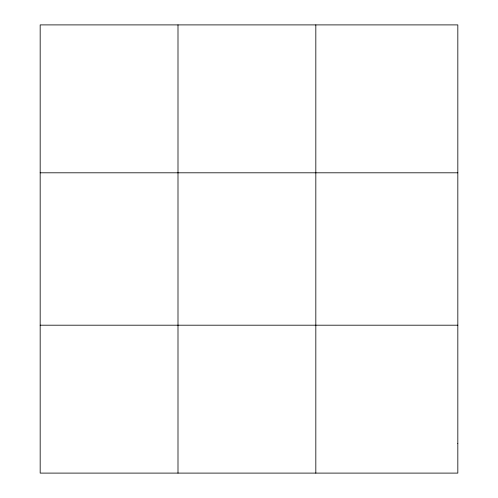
<?xml version="1.0" encoding="UTF-8"?>
<svg xmlns="http://www.w3.org/2000/svg" width="498" height="498" viewBox="0 0 498 498"><rect width="100%" height="100%" fill="white"/><g stroke="black" fill="none" stroke-linecap="round" stroke-linejoin="round"><path stroke-width="0.75" d="M177.998 473.1L177.998 24.9M315.825 473.1L315.825 24.9M40.17 172.806L457.83 172.806M40.17 325.194L457.83 325.194M457.83 443.519L457.83 473.1L40.17 473.1L40.17 24.9L457.83 24.9L457.83 443.519"/></g></svg>
